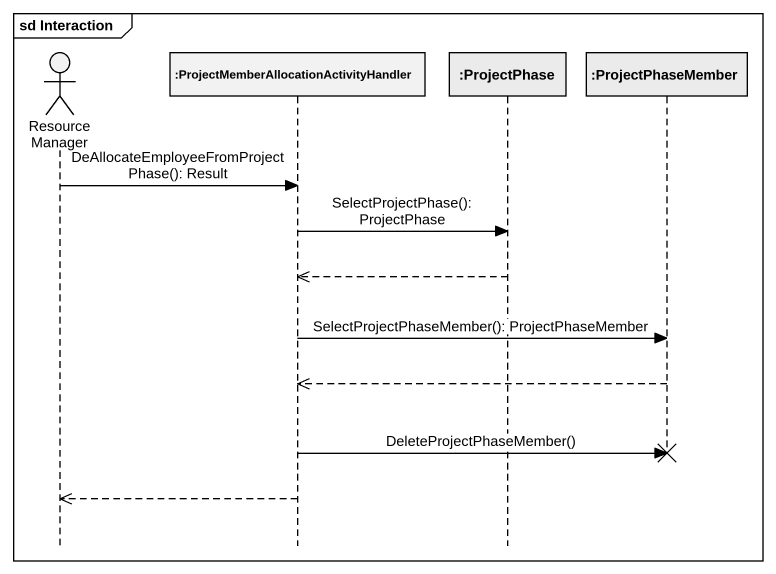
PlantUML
@startuml
mainframe sd Interaction
hide footbox
actor "Resource Manager" as Resource_Manager #F2F2F2
participant ":ProjectMemberAllocationActivityHandler" as ProjectMemberAllocationActiv
participant ":ProjectPhase" as ProjectPhase #EBEBEB
participant ":ProjectPhaseMember" as ProjectPhaseMember #EBEBEB

Resource_Manager -> ProjectMemberAllocationActiv : DeAllocateEmployeeFromProjectPhase(): Result
ProjectMemberAllocationActiv -> ProjectPhase : SelectProjectPhase(): ProjectPhase
ProjectPhase -->> ProjectMemberAllocationActiv
ProjectMemberAllocationActiv -> ProjectPhaseMember : SelectProjectPhaseMember(): ProjectPhaseMember
ProjectPhaseMember -->> ProjectMemberAllocationActiv
ProjectMemberAllocationActiv -> ProjectPhaseMember !! : DeleteProjectPhaseMember()
ProjectMemberAllocationActiv -->> Resource_Manager
@enduml
